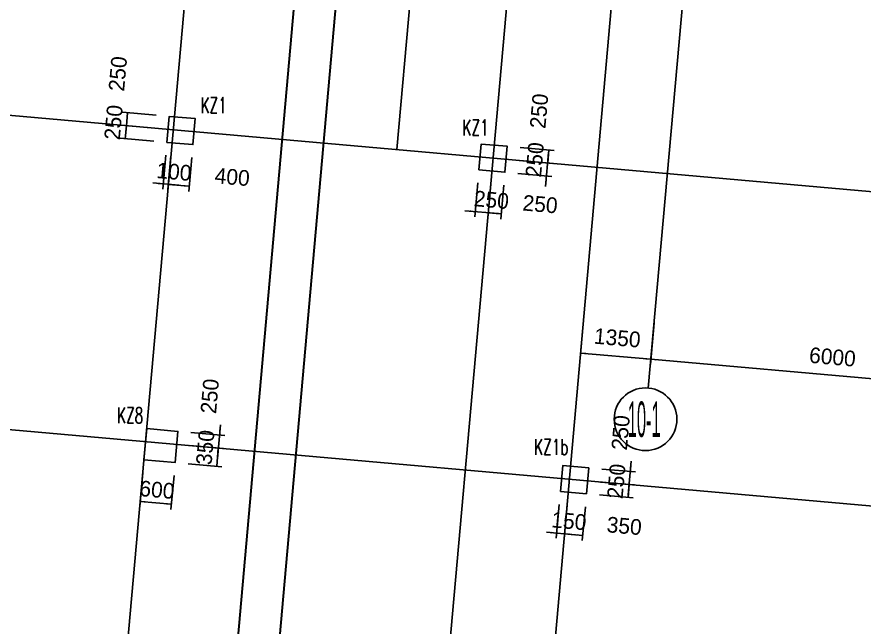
# Model space of a CAD drawing. Extents: x 19107 to 699106, y -67310 to 245688.
# Drawn here: x 589273 to 605497, y 50535 to 62228 of the extents above; entities that cross this region are included whole.
import ezdxf

# ---------------------------------------------------------------- set-up
doc = ezdxf.new("R2010")
doc.units = 0
doc.header["$LTSCALE"] = 100
doc.header["$MEASUREMENT"] = 0
for name, color, linetype in [('AXIS', 3, 'Continuous'), ('DIM', 3, 'Continuous'), ('DOTE', 253, 'Continuous'), ('L-AXIS', 3, 'Continuous')]:
    doc.layers.add(name, color=color, linetype=linetype)
doc.layers.add('Select Column Frame Position', color=7, linetype='Continuous', lineweight=0)
doc.styles.get("Standard").update_dxf_attribs({"font": 'standard'})
doc.styles.add('汉字', font='汉字')
doc.dimstyles.get("Standard").update_dxf_attribs({"dimtxt": 300, "dimasz": 100, "dimexe": 100, "dimexo": 250, "dimgap": 100, "dimtad": 0, "dimtoh": 1, "dimdec": 0, "dimdsep": 46, "dimcen": 0.09, "dimclrt": 7, "dimadec": 0, "dimazin": 0, "dimtfac": 1, "dimtdec": 4, "dimtofl": 0, "dimtmove": 0, "dimatfit": 3, "dimfxl": 1, "dimtolj": 1, "dimtzin": 0, "dimarcsym": 0})

# ---------------------------------------------------------------- blocks, each defined once
blk = doc.blocks.new('*D2075')
at = {"layer": 'L-AXIS', "color": 0, "linetype": 'ByBlock', "lineweight": -2}
for p, q in [((493507, 53583), (493255, 50741)), ((493264, 50840), (658764, 36162)), ((659008, 38905), (658755, 36062))]:
    blk.add_line(p, q, dxfattribs=at)
for points in [[(493264, 50840), (493365, 50848), (493362, 50815)], [(658764, 36162), (658663, 36154), (658666, 36188)]]:
    blk.add_solid(points, dxfattribs=at)
at = {"layer": 'L-AXIS', "color": 7, "linetype": 'Continuous', "lineweight": -2, "insert": (576045, 43850), "char_height": 300, "width": 1101.67, "attachment_point": 5, "rotation": 354.9316, "style": '汉字'}
blk.add_mtext('166150', dxfattribs=at)
blk = doc.blocks.new('*D2660')
at = {"layer": 'L-AXIS', "color": 0, "linetype": 'ByBlock', "lineweight": -2}
for p, q in [((601475, 56366), (601404, 55568)), ((607452, 55836), (607381, 55038)), ((601413, 55668), (607390, 55137))]:
    blk.add_line(p, q, dxfattribs=at)
for points in [[(601413, 55668), (601514, 55675), (601511, 55642)], [(607390, 55137), (607289, 55130), (607292, 55163)]]:
    blk.add_solid(points, dxfattribs=at)
at = {"layer": 'L-AXIS', "color": 7, "linetype": 'Continuous', "lineweight": -2, "insert": (604893, 55710), "char_height": 300, "width": 770, "attachment_point": 5, "rotation": 354.9316, "style": '汉字'}
blk.add_mtext('6000', dxfattribs=at)
blk = doc.blocks.new('_AXISO')
blk.add_circle((0, 0), 0.5)
blk = doc.blocks.new('*D695')
at = {"layer": 'L-AXIS', "color": 0, "linetype": 'ByBlock', "lineweight": -2}
for p, q in [((600130, 56485), (600060, 55687)), ((601475, 56366), (601404, 55568)), ((601413, 55668), (600069, 55787))]:
    blk.add_line(p, q, dxfattribs=at)
for points in [[(600069, 55787), (600170, 55795), (600167, 55761)], [(601413, 55668), (601312, 55660), (601315, 55693)]]:
    blk.add_solid(points, dxfattribs=at)
at = {"layer": 'L-AXIS', "color": 7, "linetype": 'Continuous', "lineweight": -2, "insert": (600772, 56076), "char_height": 300, "width": 690, "attachment_point": 5, "rotation": 354.9316, "style": '汉字'}
blk.add_mtext('1350', dxfattribs=at)
blk = doc.blocks.new('*D4915')
at = {"layer": 'DIM', "color": 0, "linetype": 'ByBlock', "lineweight": -2}
for p, q in [((591683, 53491), (591625, 52843)), ((592281, 53438), (592223, 52790)), ((591634, 52943), (592232, 52890))]:
    blk.add_line(p, q, dxfattribs=at)
for points in [[(591634, 52943), (591735, 52950), (591732, 52917)], [(592232, 52890), (592131, 52882), (592134, 52915)]]:
    blk.add_solid(points, dxfattribs=at)
at = {"layer": 'DIM', "color": 7, "linetype": 'Continuous', "lineweight": -2, "insert": (591955, 53165), "char_height": 300, "width": 556.67, "attachment_point": 5, "rotation": 354.9316, "style": '汉字'}
blk.add_mtext('600', dxfattribs=at)
blk = doc.blocks.new('*D5233')
at = {"layer": 'DIM', "color": 0, "linetype": 'ByBlock', "lineweight": -2}
for p, q in [((592583, 54013), (593230, 53956)), ((593100, 53616), (593130, 53965)), ((592552, 53664), (593199, 53607))]:
    blk.add_line(p, q, dxfattribs=at)
for points in [[(593130, 53965), (593138, 53864), (593105, 53867)], [(593100, 53616), (593092, 53717), (593125, 53714)]]:
    blk.add_solid(points, dxfattribs=at)
at = {"layer": 'DIM', "color": 7, "linetype": 'Continuous', "lineweight": -2, "insert": (592881, 53977), "char_height": 300, "width": 566.67, "attachment_point": 5, "rotation": 84.9316, "style": '汉字'}
blk.add_mtext('350', dxfattribs=at)
blk = doc.blocks.new('*D2923')
at = {"layer": 'DIM', "color": 0, "linetype": 'ByBlock', "lineweight": -2}
for p, q in [((593113, 53765), (593170, 54413)), ((592605, 54262), (593252, 54205)), ((592583, 54013), (593230, 53956))]:
    blk.add_line(p, q, dxfattribs=at)
for points in [[(593153, 54214), (593145, 54315), (593178, 54312)], [(593130, 53965), (593138, 53864), (593105, 53867)]]:
    blk.add_solid(points, dxfattribs=at)
at = {"layer": 'DIM', "color": 7, "linetype": 'Continuous', "lineweight": -2, "insert": (592968, 54959), "char_height": 300, "width": 566.67, "attachment_point": 5, "rotation": 84.9316, "style": '汉字'}
blk.add_mtext('250', dxfattribs=at)
blk = doc.blocks.new('*D1021')
at = {"layer": 'DIM', "color": 0, "linetype": 'ByBlock', "lineweight": -2}
for p, q in [((598099, 59046), (598041, 58398)), ((598348, 59024), (598290, 58376)), ((597851, 58515), (598498, 58458))]:
    blk.add_line(p, q, dxfattribs=at)
for points in [[(598050, 58498), (597949, 58490), (597952, 58523)], [(598299, 58476), (598400, 58483), (598397, 58450)]]:
    blk.add_solid(points, dxfattribs=at)
at = {"layer": 'DIM', "color": 7, "linetype": 'Continuous', "lineweight": -2, "insert": (598361, 58721), "char_height": 300, "width": 566.67, "attachment_point": 5, "rotation": 354.9316, "style": '汉字'}
blk.add_mtext('250', dxfattribs=at)
blk = doc.blocks.new('*D3687')
at = {"layer": 'DIM', "color": 0, "linetype": 'ByBlock', "lineweight": -2}
for p, q in [((598348, 59024), (598290, 58376)), ((598597, 59001), (598539, 58354)), ((598299, 58476), (598548, 58454))]:
    blk.add_line(p, q, dxfattribs=at)
for points in [[(598299, 58476), (598400, 58483), (598397, 58450)], [(598548, 58454), (598447, 58446), (598450, 58479)]]:
    blk.add_solid(points, dxfattribs=at)
at = {"layer": 'DIM', "color": 7, "linetype": 'Continuous', "lineweight": -2, "insert": (599294, 58638), "char_height": 300, "width": 566.67, "attachment_point": 5, "rotation": 354.9316, "style": '汉字'}
blk.add_mtext('250', dxfattribs=at)
blk = doc.blocks.new('*D4017')
at = {"layer": 'DIM', "color": 0, "linetype": 'ByBlock', "lineweight": -2}
for p, q in [((599398, 58981), (599456, 59628)), ((598890, 59477), (599537, 59420)), ((598868, 59228), (599515, 59171))]:
    blk.add_line(p, q, dxfattribs=at)
for points in [[(599438, 59429), (599430, 59530), (599463, 59527)], [(599416, 59180), (599424, 59079), (599390, 59082)]]:
    blk.add_solid(points, dxfattribs=at)
at = {"layer": 'DIM', "color": 7, "linetype": 'Continuous', "lineweight": -2, "insert": (599192, 59491), "char_height": 300, "width": 566.67, "attachment_point": 5, "rotation": 84.9316, "style": '汉字'}
blk.add_mtext('250', dxfattribs=at)
blk = doc.blocks.new('*D4384')
at = {"layer": 'DIM', "color": 0, "linetype": 'ByBlock', "lineweight": -2}
for p, q in [((598912, 59726), (599560, 59669)), ((599438, 59429), (599460, 59678)), ((598890, 59477), (599537, 59420))]:
    blk.add_line(p, q, dxfattribs=at)
for points in [[(599460, 59678), (599468, 59577), (599435, 59580)], [(599438, 59429), (599430, 59530), (599463, 59527)]]:
    blk.add_solid(points, dxfattribs=at)
at = {"layer": 'DIM', "color": 7, "linetype": 'Continuous', "lineweight": -2, "insert": (599275, 60424), "char_height": 300, "width": 566.67, "attachment_point": 5, "rotation": 84.9316, "style": '汉字'}
blk.add_mtext('250', dxfattribs=at)
blk = doc.blocks.new('*D10')
at = {"layer": 'DIM', "color": 0, "linetype": 'ByBlock', "lineweight": -2}
for p, q in [((599660, 52884), (599603, 52236)), ((599810, 52870), (599752, 52223)), ((599413, 52353), (599961, 52305))]:
    blk.add_line(p, q, dxfattribs=at)
for points in [[(599612, 52336), (599511, 52328), (599514, 52361)], [(599761, 52322), (599862, 52330), (599859, 52297)]]:
    blk.add_solid(points, dxfattribs=at)
at = {"layer": 'DIM', "color": 7, "linetype": 'Continuous', "lineweight": -2, "insert": (599845, 52566), "char_height": 300, "width": 476.67, "attachment_point": 5, "rotation": 354.9316, "style": '汉字'}
blk.add_mtext('150', dxfattribs=at)
blk = doc.blocks.new('*D377')
at = {"layer": 'DIM', "color": 0, "linetype": 'ByBlock', "lineweight": -2}
for p, q in [((599810, 52870), (599752, 52223)), ((600159, 52839), (600101, 52192)), ((599761, 52322), (600110, 52292))]:
    blk.add_line(p, q, dxfattribs=at)
for points in [[(599761, 52322), (599862, 52330), (599859, 52297)], [(600110, 52292), (600009, 52284), (600012, 52317)]]:
    blk.add_solid(points, dxfattribs=at)
at = {"layer": 'DIM', "color": 7, "linetype": 'Continuous', "lineweight": -2, "insert": (600905, 52472), "char_height": 300, "width": 566.67, "attachment_point": 5, "rotation": 354.9316, "style": '汉字'}
blk.add_mtext('350', dxfattribs=at)
blk = doc.blocks.new('*D698')
at = {"layer": 'DIM', "color": 0, "linetype": 'ByBlock', "lineweight": -2}
for p, q in [((600452, 53315), (601099, 53258)), ((600977, 53018), (601000, 53267)), ((600430, 53066), (601077, 53009))]:
    blk.add_line(p, q, dxfattribs=at)
for points in [[(601000, 53267), (601007, 53166), (600974, 53169)], [(600977, 53018), (600970, 53119), (601003, 53116)]]:
    blk.add_solid(points, dxfattribs=at)
at = {"layer": 'DIM', "color": 7, "linetype": 'Continuous', "lineweight": -2, "insert": (600754, 53329), "char_height": 300, "width": 566.67, "attachment_point": 5, "rotation": 84.9316, "style": '汉字'}
blk.add_mtext('250', dxfattribs=at)
blk = doc.blocks.new('*D1059')
at = {"layer": 'DIM', "color": 0, "linetype": 'ByBlock', "lineweight": -2}
for p, q in [((600982, 53068), (601039, 53715)), ((600474, 53564), (601121, 53507)), ((600452, 53315), (601099, 53258))]:
    blk.add_line(p, q, dxfattribs=at)
for points in [[(601022, 53516), (601014, 53617), (601047, 53614)], [(601000, 53267), (601007, 53166), (600974, 53169)]]:
    blk.add_solid(points, dxfattribs=at)
at = {"layer": 'DIM', "color": 7, "linetype": 'Continuous', "lineweight": -2, "insert": (600837, 54261), "char_height": 300, "width": 566.67, "attachment_point": 5, "rotation": 84.9316, "style": '汉字'}
blk.add_mtext('250', dxfattribs=at)
blk = doc.blocks.new('*D148')
at = {"layer": 'DIM', "color": 0, "linetype": 'ByBlock', "lineweight": -2}
for p, q in [((591939, 60345), (591292, 60402)), ((591392, 60393), (591370, 60144)), ((591917, 60096), (591270, 60153))]:
    blk.add_line(p, q, dxfattribs=at)
for points in [[(591392, 60393), (591399, 60292), (591366, 60295)], [(591370, 60144), (591362, 60246), (591395, 60243)]]:
    blk.add_solid(points, dxfattribs=at)
at = {"layer": 'DIM', "color": 7, "linetype": 'Continuous', "lineweight": -2, "insert": (591207, 61139), "char_height": 300, "width": 566.67, "attachment_point": 5, "rotation": 84.9316, "style": '汉字'}
blk.add_mtext('250', dxfattribs=at)
blk = doc.blocks.new('*D3104')
at = {"layer": 'DIM', "color": 0, "linetype": 'ByBlock', "lineweight": -2}
for p, q in [((591917, 60096), (591270, 60153)), ((591370, 60144), (591347, 59895)), ((591895, 59847), (591248, 59904))]:
    blk.add_line(p, q, dxfattribs=at)
for points in [[(591370, 60144), (591377, 60043), (591344, 60046)], [(591347, 59895), (591340, 59997), (591373, 59994)]]:
    blk.add_solid(points, dxfattribs=at)
at = {"layer": 'DIM', "color": 7, "linetype": 'Continuous', "lineweight": -2, "insert": (591124, 60207), "char_height": 300, "width": 566.67, "attachment_point": 5, "rotation": 84.9316, "style": '汉字'}
blk.add_mtext('250', dxfattribs=at)
blk = doc.blocks.new('*D3135')
at = {"layer": 'DIM', "color": 0, "linetype": 'ByBlock', "lineweight": -2}
for p, q in [((592122, 59576), (592065, 58928)), ((592222, 59567), (592164, 58919)), ((591874, 59046), (592372, 59001))]:
    blk.add_line(p, q, dxfattribs=at)
for points in [[(592074, 59028), (591973, 59020), (591975, 59053)], [(592173, 59019), (592274, 59027), (592271, 58994)]]:
    blk.add_solid(points, dxfattribs=at)
at = {"layer": 'DIM', "color": 7, "linetype": 'Continuous', "lineweight": -2, "insert": (592281, 59260), "char_height": 300, "width": 476.67, "attachment_point": 5, "rotation": 354.9316, "style": '汉字'}
blk.add_mtext('100', dxfattribs=at)
blk = doc.blocks.new('*D3463')
at = {"layer": 'DIM', "color": 0, "linetype": 'ByBlock', "lineweight": -2}
for p, q in [((592222, 59567), (592164, 58919)), ((592620, 59532), (592563, 58884)), ((592173, 59019), (592572, 58984))]:
    blk.add_line(p, q, dxfattribs=at)
for points in [[(592173, 59019), (592274, 59027), (592271, 58994)], [(592572, 58984), (592471, 58976), (592474, 59009)]]:
    blk.add_solid(points, dxfattribs=at)
at = {"layer": 'DIM', "color": 7, "linetype": 'Continuous', "lineweight": -2, "insert": (593397, 59161), "char_height": 300, "width": 576.67, "attachment_point": 5, "rotation": 354.9316, "style": '汉字'}
blk.add_mtext('400', dxfattribs=at)
blk = doc.blocks.new('后浇带现场')
at = {"color": 6, "lineweight": 30}
for points in [[(777111, 575147), (781539, 625070)], [(776314, 575218), (780665, 624270)]]:
    blk.add_lwpolyline(points, dxfattribs=at)

msp = doc.modelspace()

# ---------------------------------------------------------------- linework, layer by layer
at = {"layer": 'DOTE'}
for p, q in [((605079.6, 112287.1), (599065, 44471.9)), ((596391.7, 106582.3), (590946.9, 45191.9)), ((597719.7, 72883.2), (596549.2, 59685.1)), ((599562.5, 72719.8), (597072.8, 44648.6)), ((601497.3, 56614.9), (602899.4, 72423.9)), ((662839, 53805.8), (502916.7, 67989.4)), ((662308.9, 47829.2), (489036.8, 63196.9))]:
    msp.add_line(p, q, dxfattribs=at)
at = {"layer": 'L-AXIS'}
msp.add_line((601497.3, 56614.9), (601364.4, 55116.3), dxfattribs=at)
at = {"layer": 'Select Column Frame Position', "color": 30, "linetype": 'Continuous', "lineweight": -3}
for points in [[(592144.3, 59824.7), (592642.3, 59780.6), (592686.5, 60278.6), (592188.5, 60322.8), (592144.3, 59824.7)], [(591705, 53739.6), (592302.7, 53686.6), (592355.7, 54284.2), (591758, 54337.2), (591705, 53739.6)], [(599682.6, 53132.6), (600180.6, 53088.4), (600224.8, 53586.5), (599726.7, 53630.7), (599682.6, 53132.6)]]:
    msp.add_lwpolyline(points, dxfattribs=at)
at = {"layer": 'Select Column Frame Position', "color": 7, "linetype": 'Continuous', "lineweight": -3}
msp.add_lwpolyline([(598120.8, 59294.7), (598618.9, 59250.5), (598663.1, 59748.6), (598165, 59792.7), (598120.8, 59294.7)], dxfattribs=at)

# ---------------------------------------------------------------- block references
at = {"color": 3, "lineweight": 30}
msp.add_blockref('后浇带现场', (-182998.7, -527042.1), dxfattribs=at)
at = {"layer": 'AXIS'}
ref = msp.add_blockref('_AXISO', (601311.4, 54518.6), dxfattribs=dict(at, xscale=1199.999999999997, yscale=1200, rotation=359.999645787379))
ref.add_attrib('A', '10-1', (600972, 54179.2), dxfattribs={"height": 678.82, "style": '汉字', "width": 0.346667})

# ---------------------------------------------------------------- texts
at = {"color": 200, "linetype": 'Continuous', "lineweight": -3, "width": 0.7}
for p in [(592792.6, 60384.7), (597807.8, 59958.2)]:
    msp.add_text('KZ1', height=300, dxfattribs=at).set_placement(p)
at = {"color": 30, "linetype": 'Continuous', "lineweight": -3, "width": 0.7}
for s, p in [('KZ8', (591190.6, 54441.5)), ('KZ1b', (599181, 53835.2))]:
    msp.add_text(s, height=300, dxfattribs=at).set_placement(p)

# ---------------------------------------------------------------- dimensions: what is measured, and where the dimension line sits
at = {"layer": 'DIM', "color": 200}
for p1, p2, picture, middle in [((592188.5, 60322.8), (592166.4, 60073.8), '*D148', (591161.8, 60632.8)), ((598641, 59499.5), (598663.1, 59748.6), '*D4384', (599230.2, 59917.2)), ((592166.4, 60073.8), (592144.3, 59824.7), '*D3104', (591079.1, 59700.3)), ((592144.3, 59824.7), (592243.9, 59815.9), '*D3135', (591894.6, 59294.7)), ((592243.9, 59815.9), (592642.3, 59780.6), '*D3463', (592811, 59213.5)), ((598618.9, 59250.5), (598641, 59499.5), '*D4017', (599147.5, 58984.7)), ((598120.8, 59294.7), (598369.9, 59272.6), '*D1021', (597855, 58766.1)), ((598369.9, 59272.6), (598618.9, 59250.5), '*D3687', (598787.5, 58683.4)), ((592333.6, 54035.4), (592355.7, 54284.2), '*D2923', (592922.8, 54452.9)), ((600202.7, 53337.5), (600224.8, 53586.5), '*D1059', (600791.9, 53755.1)), ((592302.7, 53686.6), (592333.6, 54035.4), '*D5233', (592831.2, 53420.8)), ((591705, 53739.6), (592302.7, 53686.6), '*D4915', (591955.2, 53165.2)), ((600180.6, 53088.4), (600202.7, 53337.5), '*D698', (600709.2, 52822.6)), ((599682.6, 53132.6), (599832, 53119.4), '*D10', (599432.8, 52602.6)), ((599832, 53119.4), (600180.6, 53088.4), '*D377', (600349.2, 52521.3))]:
    dim = msp.add_aligned_dim(p1=p1, p2=p2, distance=-800, dimstyle='Standard', dxfattribs=at)
    dim.commit()
    dim.dimension.update_dxf_attribs({"geometry": picture, "text_midpoint": middle})
at = {"layer": 'L-AXIS'}
for base, p1, p2, picture, middle in [((600068.6, 55786.8), (601497.3, 56614.9), (600152.6, 56734.2), '*D695', (600771.8, 56075.8)), ((607389.8, 55137.5), (601497.3, 56614.9), (607473.8, 56084.9), '*D2660', (604892.7, 55710.3)), ((658764.3, 36162.1), (493529.3, 53831.9), (659029.6, 39153.6), '*D2075', (576045.1, 43849.9))]:
    dim = msp.add_linear_dim(base=base, p1=p1, p2=p2, angle=354.93165, dimstyle='Standard', dxfattribs=at)
    dim.commit()
    dim.dimension.update_dxf_attribs({"geometry": picture, "text_midpoint": middle})

doc.saveas('drawing.dxf')
